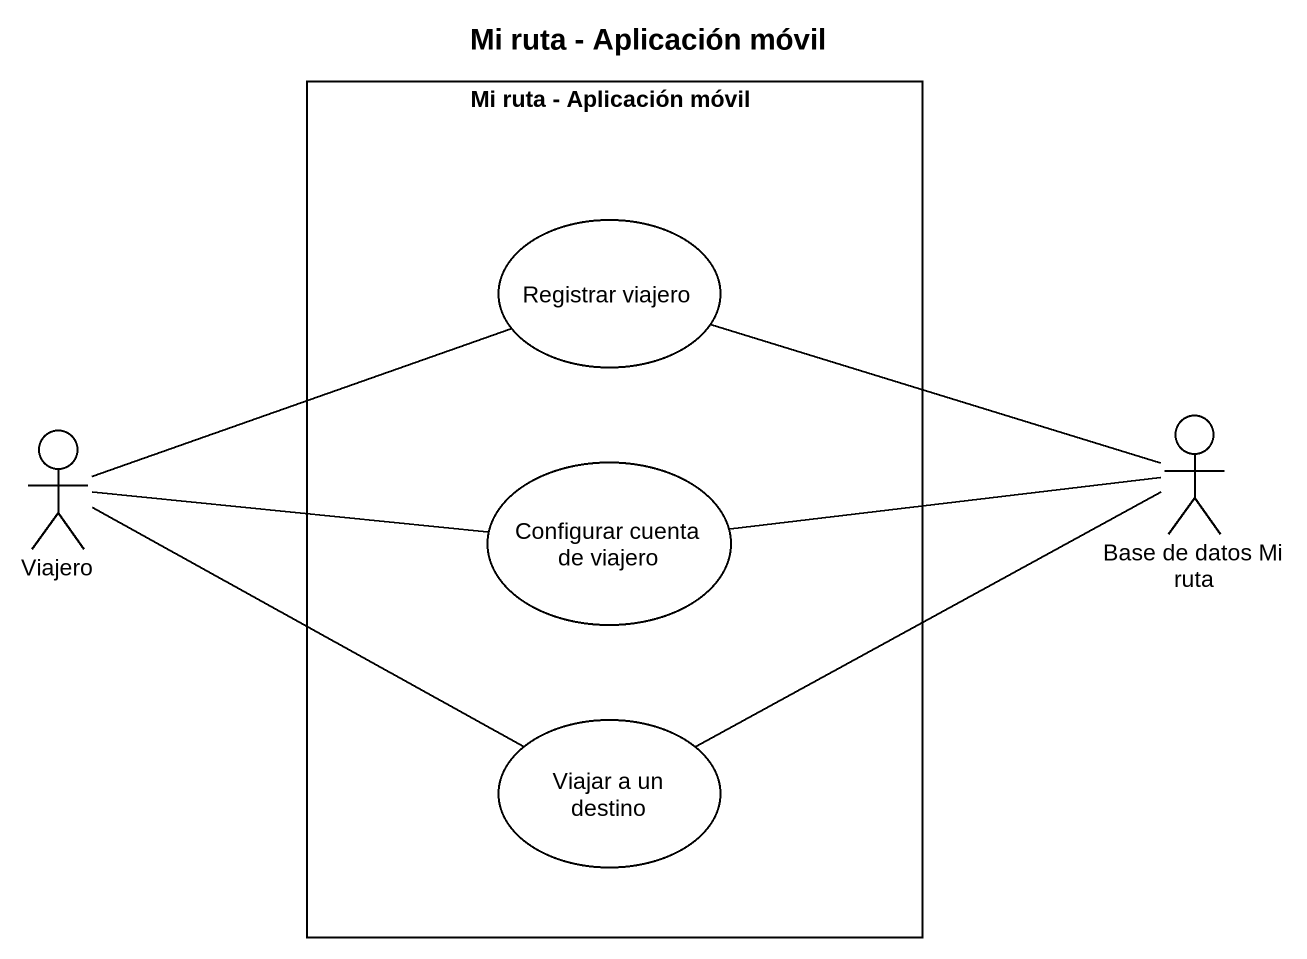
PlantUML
@startuml
title Mi ruta - Aplicación móvil
rectangle "Mi ruta - Aplicación móvil" as Mi_ruta_Aplicación_móvil {
  usecase "Registrar viajero" as Registrar_viajero #FFFFFF
  usecase "Configurar cuenta de viajero" as Configurar_cuenta_de_viajero #FFFFFF
  usecase "Viajar a un destino" as Viajar_a_un_destino #FFFFFF
}
actor Viajero #FFFFFF
actor "Base de datos Mi ruta" as Base_de_datos_Mi_ruta #FFFFFF
Viajero -right- Registrar_viajero
Viajero -right- Configurar_cuenta_de_viajero
Viajero -right- Viajar_a_un_destino
Base_de_datos_Mi_ruta -left- Registrar_viajero
Base_de_datos_Mi_ruta -left- Configurar_cuenta_de_viajero
Base_de_datos_Mi_ruta -left- Viajar_a_un_destino
@enduml
